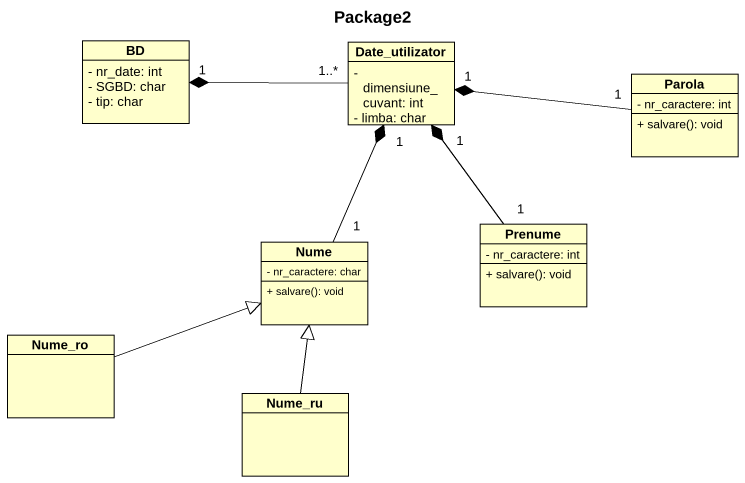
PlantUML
@startuml
title Package2
hide circle
hide empty members
skinparam classAttributeIconSize 0
class BD {
  - nr_date: int
  - SGBD: char
  - tip: char
}
class Date_utilizator {
  - dimensiune_cuvant: int
  - limba: char
}
class Parola {
  - nr_caractere: int
  + salvare(): void
}
class Nume {
  - nr_caractere: char
  + salvare(): void
}
class Prenume {
  - nr_caractere: int
  + salvare(): void
}
class Nume_ro
class Nume_ru
Date_utilizator "1..*" -left-* "1" BD
Parola "1" -left-* "1" Date_utilizator
Nume "1" -up-* "1" Date_utilizator
Prenume "1" -up-* "1" Date_utilizator
Nume_ro -right-|> Nume
Nume_ru -up-|> Nume
@enduml
